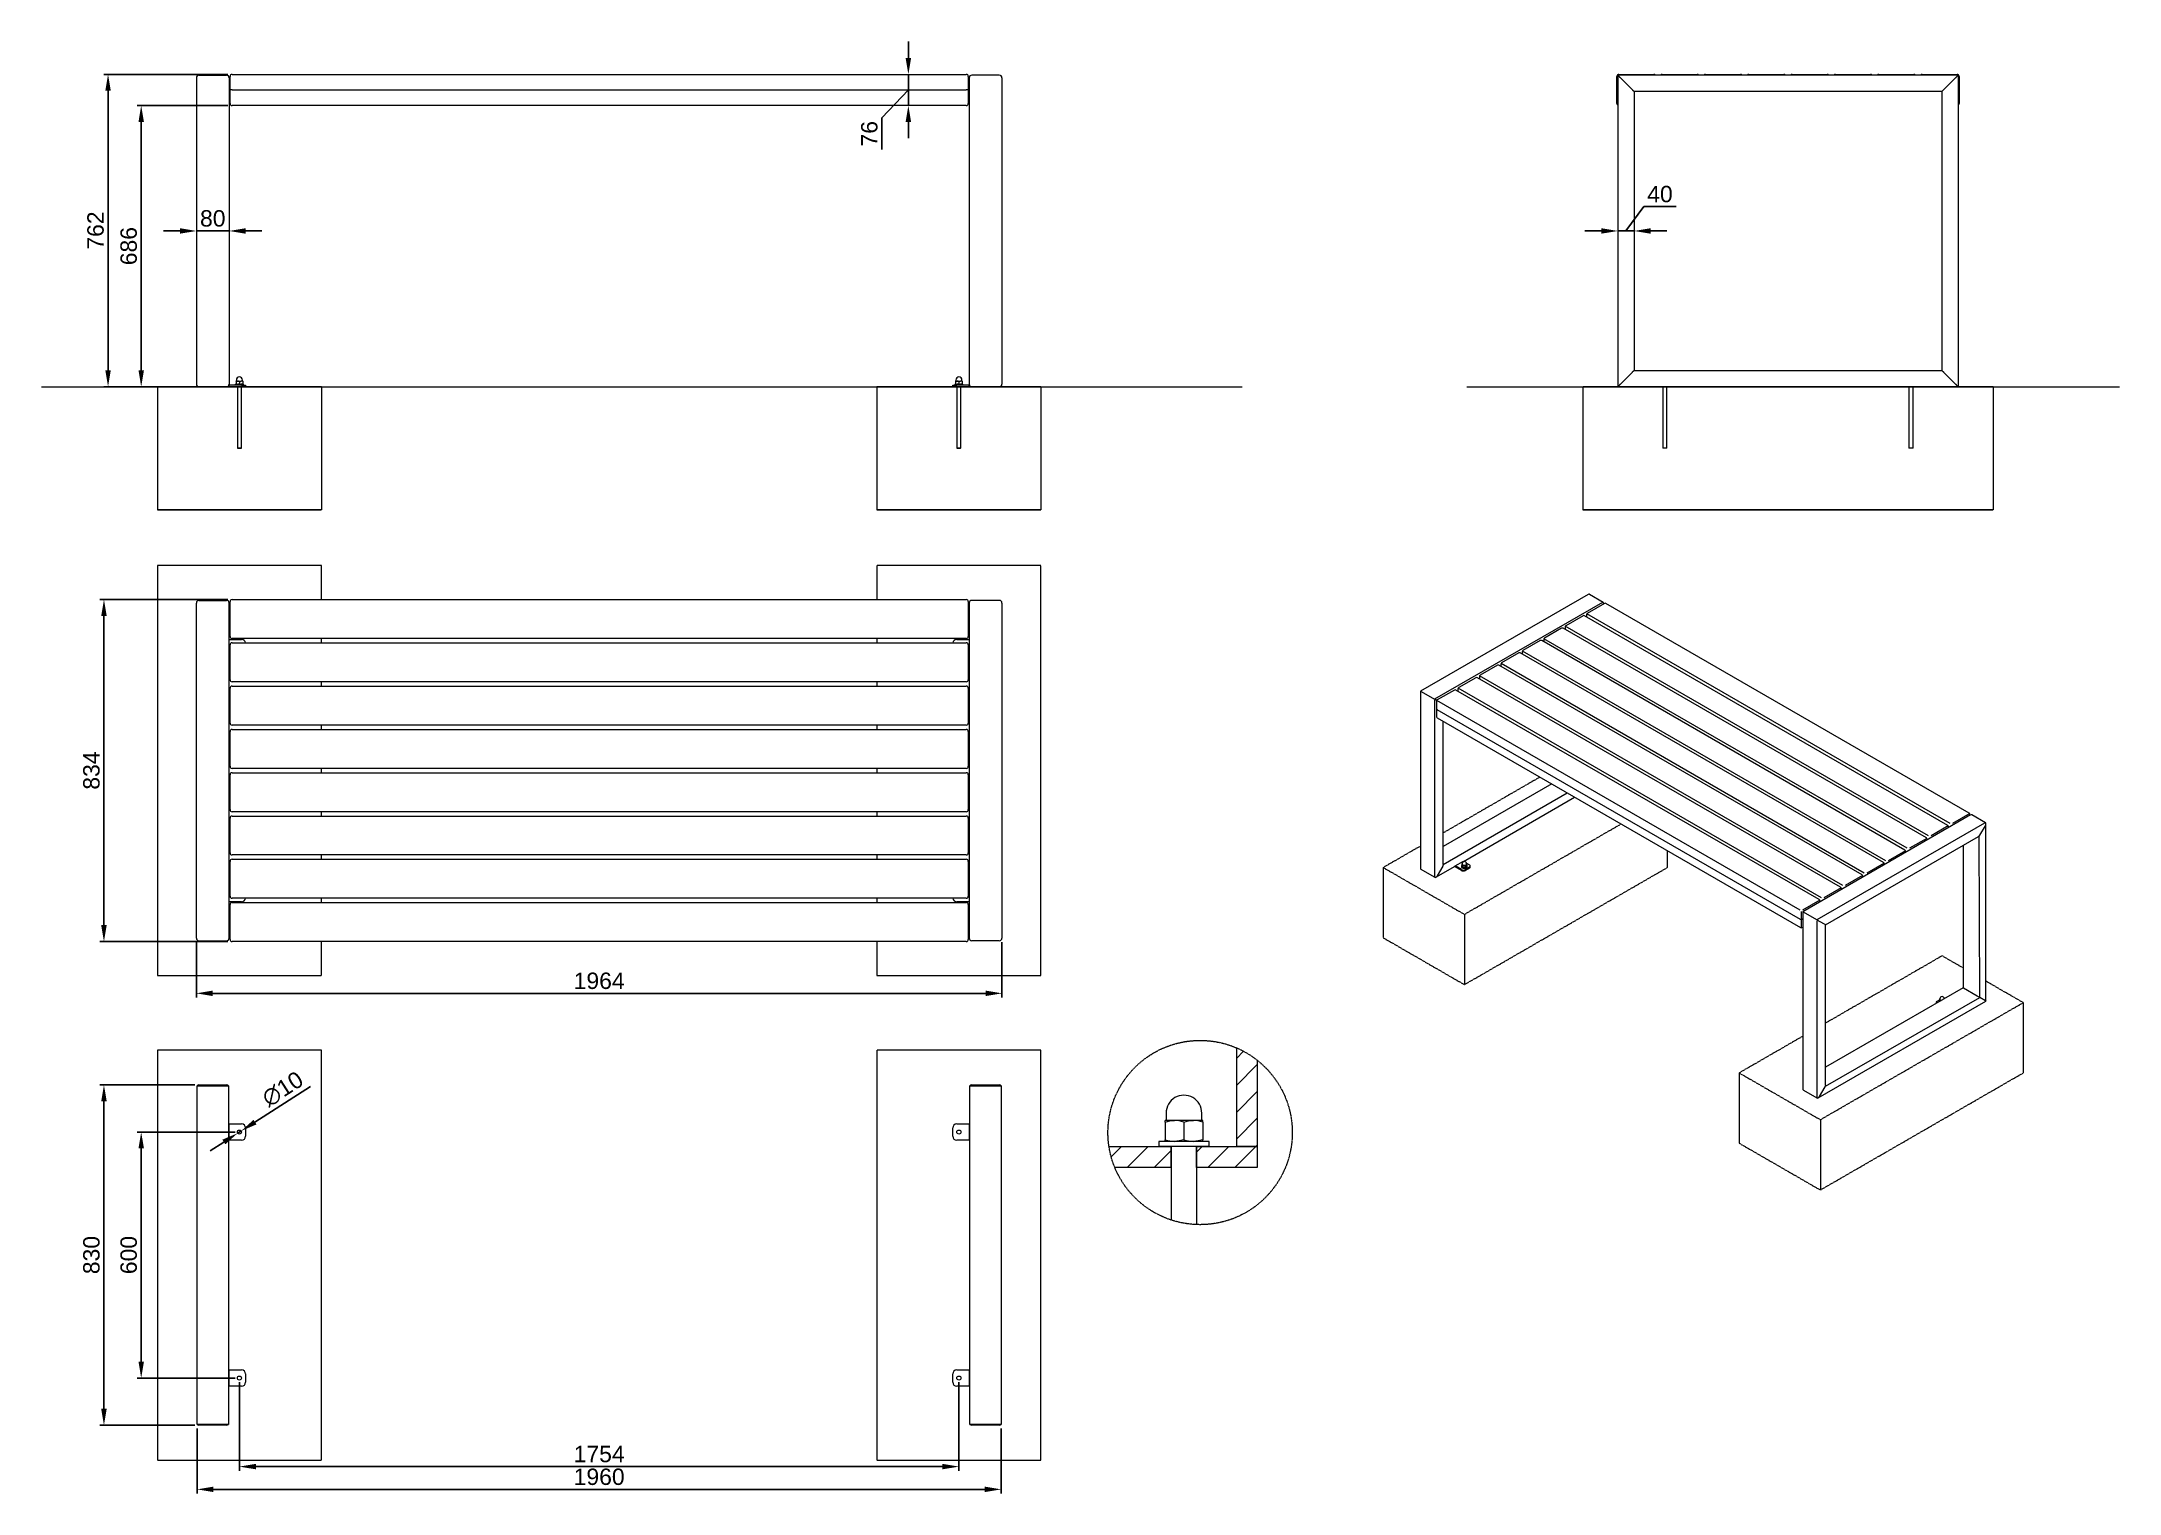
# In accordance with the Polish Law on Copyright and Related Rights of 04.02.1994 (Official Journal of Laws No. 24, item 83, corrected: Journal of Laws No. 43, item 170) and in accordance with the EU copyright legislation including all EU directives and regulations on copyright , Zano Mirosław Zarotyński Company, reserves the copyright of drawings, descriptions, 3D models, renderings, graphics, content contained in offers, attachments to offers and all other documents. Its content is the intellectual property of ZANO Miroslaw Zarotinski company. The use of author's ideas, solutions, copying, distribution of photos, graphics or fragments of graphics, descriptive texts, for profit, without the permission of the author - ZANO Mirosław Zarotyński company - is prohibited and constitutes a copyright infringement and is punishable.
# Model space of a CAD drawing. Header units: millimetres. Extents: x -370 to 4696, y 31 to 3572.
import ezdxf

# ---------------------------------------------------------------- set-up
doc = ezdxf.new("R2010")
doc.units = ezdxf.units.MM
doc.linetypes.add('HIDDEN', pattern=[1.905, 1.27, -0.635])
for name, color, linetype, lineweight in [('ZANO_R', 7, 'Continuous', 0), ('ZANO_R_przerywana', 7, 'HIDDEN', 0), ('ZANO_W', 1, 'Continuous', 0)]:
    doc.layers.add(name, color=color, linetype=linetype, lineweight=lineweight)
doc.styles.add('Arial', font='arial.ttf')
doc.styles.get("Standard").update_dxf_attribs({"font": 'ARIALUNI.TTF'})
doc.dimstyles.new('pl i ang', dxfattribs={"dimtxt": 50, "dimasz": 50, "dimexe": 1.25, "dimexo": 0.625, "dimgap": 10, "dimtad": 1, "dimtoh": 1, "dimtxsty": 'Standard', "dimcen": 2.5, "dimclrd": 1, "dimclre": 1, "dimclrt": 1, "dimadec": 0, "dimazin": 0, "dimtfac": 1, "dimtmove": 0, "dimatfit": 3, "dimfxl": 1, "dimarcsym": 1})

# ---------------------------------------------------------------- blocks, each defined once
blk = doc.blocks.new('*D398')
at = {"layer": 'ZANO_W', "color": 1, "lineweight": -2}
for p, q in [((84.3, 3415.9), (-137.2, 3415.9)), ((-127.2, 3375.9), (-127.2, 2770)), ((2.9, 2730), (-137.2, 2730))]:
    blk.add_line(p, q, dxfattribs=at)
at = {"layer": 'ZANO_W', "color": 1}
for points in [[(-120.5, 3375.9), (-133.8, 3375.9), (-127.2, 3415.9)], [(-133.8, 2770), (-120.5, 2770), (-127.2, 2730)]]:
    blk.add_solid(points, dxfattribs=at)
at = {"layer": 'ZANO_W', "color": 1, "insert": (-157.6, 3073), "char_height": 40, "attachment_point": 5, "rotation": 90, "style": 'Arial'}
blk.add_mtext('686', dxfattribs=at)
blk = doc.blocks.new('*D399')
at = {"layer": 'ZANO_W', "color": 1, "lineweight": -2}
for p, q in [((84.3, 3491.9), (-218, 3491.9)), ((-208, 3451.9), (-208, 2770)), ((3, 2730), (-218, 2730))]:
    blk.add_line(p, q, dxfattribs=at)
at = {"layer": 'ZANO_W', "color": 1}
for points in [[(-201.3, 3451.9), (-214.7, 3451.9), (-208, 3491.9)], [(-214.7, 2770), (-201.3, 2770), (-208, 2730)]]:
    blk.add_solid(points, dxfattribs=at)
at = {"layer": 'ZANO_W', "color": 1, "insert": (-238.4, 3111), "char_height": 40, "attachment_point": 5, "rotation": 90, "style": 'Arial'}
blk.add_mtext('762', dxfattribs=at)
blk = doc.blocks.new('*D400')
at = {"layer": 'ZANO_W', "color": 1, "lineweight": -2}
for p, q in [((-32.7, 3109.9), (-72.7, 3109.9)), ((7.3, 3119.9), (7.3, 3119.9)), ((7.3, 3109.9), (87.3, 3109.9)), ((87.3, 3119.9), (87.3, 3119.9)), ((127.3, 3109.9), (167.3, 3109.9))]:
    blk.add_line(p, q, dxfattribs=at)
at = {"layer": 'ZANO_W', "color": 1}
for points in [[(-32.7, 3103.3), (-32.7, 3116.6), (7.3, 3109.9)], [(127.3, 3116.6), (127.3, 3103.3), (87.3, 3109.9)]]:
    blk.add_solid(points, dxfattribs=at)
at = {"layer": 'ZANO_W', "color": 1, "insert": (47.3, 3140.4), "char_height": 40, "attachment_point": 5, "style": 'Arial'}
blk.add_mtext('80', dxfattribs=at)
blk = doc.blocks.new('*D401')
at = {"layer": 'ZANO_W', "color": 1, "lineweight": -2}
for p, q in [((1743.1, 3531.9), (1743.1, 3571.9)), ((1678.5, 3385.6), (1743.1, 3453.9)), ((1733.1, 3491.9), (1733.1, 3491.9)), ((1743.1, 3491.9), (1743.1, 3415.9)), ((1733.1, 3415.9), (1733.1, 3415.9)), ((1678.5, 3308.6), (1678.5, 3385.6)), ((1743.1, 3375.9), (1743.1, 3335.9))]:
    blk.add_line(p, q, dxfattribs=at)
at = {"layer": 'ZANO_W', "color": 1}
for points in [[(1736.4, 3531.9), (1749.8, 3531.9), (1743.1, 3491.9)], [(1749.8, 3375.9), (1736.4, 3375.9), (1743.1, 3415.9)]]:
    blk.add_solid(points, dxfattribs=at)
at = {"layer": 'ZANO_W', "color": 1, "insert": (1648.1, 3347.1), "char_height": 40, "attachment_point": 5, "rotation": 90, "style": 'Arial'}
blk.add_mtext('76', dxfattribs=at)
blk = doc.blocks.new('*D402')
at = {"layer": 'ZANO_W', "color": 1, "lineweight": -2}
for p, q in [((84.3, 2211), (-228, 2211)), ((-218, 2171), (-218, 1416.8)), ((84.3, 1376.8), (-228, 1376.8))]:
    blk.add_line(p, q, dxfattribs=at)
at = {"layer": 'ZANO_W', "color": 1}
for points in [[(-211.3, 2171), (-224.7, 2171), (-218, 2211)], [(-224.7, 1416.8), (-211.3, 1416.8), (-218, 1376.8)]]:
    blk.add_solid(points, dxfattribs=at)
at = {"layer": 'ZANO_W', "color": 1, "insert": (-248.4, 1793.9), "char_height": 40, "attachment_point": 5, "rotation": 90, "style": 'Arial'}
blk.add_mtext('834', dxfattribs=at)
blk = doc.blocks.new('*D403')
at = {"layer": 'ZANO_W', "color": 1, "lineweight": -2}
for p, q in [((7.3, 1375.3), (7.3, 1240.5)), ((1971.3, 1375.3), (1971.3, 1240.5)), ((47.3, 1250.5), (1931.3, 1250.5))]:
    blk.add_line(p, q, dxfattribs=at)
at = {"layer": 'ZANO_W', "color": 1}
for points in [[(47.3, 1257.2), (47.3, 1243.8), (7.3, 1250.5)], [(1931.3, 1243.8), (1931.3, 1257.2), (1971.3, 1250.5)]]:
    blk.add_solid(points, dxfattribs=at)
at = {"layer": 'ZANO_W', "color": 1, "insert": (989.3, 1280.9), "char_height": 40, "attachment_point": 5, "style": 'Arial'}
blk.add_mtext('1964', dxfattribs=at)
blk = doc.blocks.new('*D404')
at = {"layer": 'ZANO_W', "color": 1, "lineweight": -2}
for p, q in [((102.3, 912.2), (-137.2, 912.2)), ((-127.2, 872.2), (-127.2, 352.2)), ((102.3, 312.2), (-137.2, 312.2))]:
    blk.add_line(p, q, dxfattribs=at)
at = {"layer": 'ZANO_W', "color": 1}
for points in [[(-120.5, 872.2), (-133.8, 872.2), (-127.2, 912.2)], [(-133.8, 352.2), (-120.5, 352.2), (-127.2, 312.2)]]:
    blk.add_solid(points, dxfattribs=at)
at = {"layer": 'ZANO_W', "color": 1, "insert": (-157.6, 612.2), "char_height": 40, "attachment_point": 5, "rotation": 90, "style": 'Arial'}
blk.add_mtext('600', dxfattribs=at)
blk = doc.blocks.new('*D405')
at = {"layer": 'ZANO_W', "color": 1, "lineweight": -2}
for p, q in [((3.7, 1027.2), (-228, 1027.2)), ((-218, 987.2), (-218, 237.2)), ((3.7, 197.2), (-228, 197.2))]:
    blk.add_line(p, q, dxfattribs=at)
at = {"layer": 'ZANO_W', "color": 1}
for points in [[(-211.3, 987.2), (-224.7, 987.2), (-218, 1027.2)], [(-224.7, 237.2), (-211.3, 237.2), (-218, 197.2)]]:
    blk.add_solid(points, dxfattribs=at)
at = {"layer": 'ZANO_W', "color": 1, "insert": (-248.4, 612.2), "char_height": 40, "attachment_point": 5, "rotation": 90, "style": 'Arial'}
blk.add_mtext('830', dxfattribs=at)
blk = doc.blocks.new('*D406')
at = {"layer": 'ZANO_W', "color": 1, "lineweight": -2}
for p, q in [((112.3, 302.2), (112.3, 86.2)), ((1866.3, 302.2), (1866.3, 86.2)), ((152.3, 96.2), (1826.3, 96.2))]:
    blk.add_line(p, q, dxfattribs=at)
at = {"layer": 'ZANO_W', "color": 1}
for points in [[(152.3, 102.9), (152.3, 89.6), (112.3, 96.2)], [(1826.3, 89.6), (1826.3, 102.9), (1866.3, 96.2)]]:
    blk.add_solid(points, dxfattribs=at)
at = {"layer": 'ZANO_W', "color": 1, "insert": (989.3, 126.7), "char_height": 40, "attachment_point": 5, "style": 'Arial'}
blk.add_mtext('1754', dxfattribs=at)
blk = doc.blocks.new('*D407')
at = {"layer": 'ZANO_W', "color": 1, "lineweight": -2}
for p, q in [((9, 189.2), (9, 30.7)), ((1969.5, 189.2), (1969.5, 30.7)), ((49, 40.7), (1929.5, 40.7))]:
    blk.add_line(p, q, dxfattribs=at)
at = {"layer": 'ZANO_W', "color": 1}
for points in [[(49, 47.4), (49, 34.1), (9, 40.7)], [(1929.5, 34.1), (1929.5, 47.4), (1969.5, 40.7)]]:
    blk.add_solid(points, dxfattribs=at)
at = {"layer": 'ZANO_W', "color": 1, "insert": (989.3, 71.2), "char_height": 40, "attachment_point": 5, "style": 'Arial'}
blk.add_mtext('1960', dxfattribs=at)
blk = doc.blocks.new('*D408')
at = {"layer": 'ZANO_W', "color": 1, "lineweight": -2}
for p, q in [((285.6, 1022.9), (150.2, 936.4)), ((108, 909.5), (116.5, 914.9)), ((74.3, 887.9), (40.6, 866.4))]:
    blk.add_line(p, q, dxfattribs=at)
at = {"layer": 'ZANO_W', "color": 1}
for points in [[(146.6, 942), (153.8, 930.8), (116.5, 914.9)], [(77.9, 882.3), (70.7, 893.6), (108, 909.5)]]:
    blk.add_solid(points, dxfattribs=at)
at = {"layer": 'ZANO_W', "color": 1, "insert": (217.8, 1017), "char_height": 40, "attachment_point": 5, "rotation": 32.5714, "style": 'Arial'}
blk.add_mtext('∅10', dxfattribs=at)
blk = doc.blocks.new('*D411')
at = {"layer": 'ZANO_W', "color": 1, "lineweight": -2}
for p, q in [((3536.1, 3169.3), (3492.6, 3109.9)), ((3614.9, 3169.3), (3536.1, 3169.3)), ((3432.6, 3109.9), (3392.6, 3109.9)), ((3472.6, 3119.9), (3472.6, 3119.9)), ((3472.6, 3109.9), (3512.6, 3109.9)), ((3512.6, 3119.9), (3512.6, 3119.9)), ((3552.6, 3109.9), (3592.6, 3109.9))]:
    blk.add_line(p, q, dxfattribs=at)
at = {"layer": 'ZANO_W', "color": 1}
for points in [[(3432.6, 3103.3), (3432.6, 3116.6), (3472.6, 3109.9)], [(3552.6, 3116.6), (3552.6, 3103.3), (3512.6, 3109.9)]]:
    blk.add_solid(points, dxfattribs=at)
at = {"layer": 'ZANO_W', "color": 1, "insert": (3575.5, 3199.7), "char_height": 40, "attachment_point": 5, "rotation": 360, "style": 'Arial'}
blk.add_mtext('40', dxfattribs=at)

msp = doc.modelspace()

# ---------------------------------------------------------------- linework, layer by layer
at = {"layer": 'ZANO_R'}
for p, q in [((7.3, 3483.5), (7.3, 2736.3)), ((13.7, 3489.9), (80.9, 3489.9)), ((87.3, 3483.5), (87.3, 2736.3)), ((89.3, 3453.9), (89.3, 3486.9)), ((89.3, 3420.9), (89.3, 3453.9)), ((94.3, 3453.9), (89.3, 3453.9)), ((94.3, 3491.9), (1884.3, 3491.9)), ((94.3, 3453.9), (1884.3, 3453.9)), ((1889.3, 3453.9), (1884.3, 3453.9)), ((1889.3, 3486.9), (1889.3, 3453.9)), ((1889.3, 3453.9), (1889.3, 3420.9)), ((1891.3, 3483.5), (1891.3, 2736.3)), ((1964.9, 3489.9), (1897.7, 3489.9)), ((1971.3, 3483.5), (1971.3, 2736.3)), ((3470.5, 3453.9), (3470.5, 3486.9)), ((3472.6, 3453.9), (3470.5, 3453.9)), ((3470.6, 3420.9), (3470.6, 3453.9)), ((3472.6, 3489.9), (3472.6, 2729.9)), ((4302.6, 3489.9), (3472.6, 3489.9)), ((3475.5, 3491.9), (3560.5, 3491.9)), ((3506.2, 3456.3), (3479, 3483.5)), ((3512.6, 3449.9), (3512.6, 2769.9)), ((4262.6, 3449.9), (3512.6, 3449.9)), ((3581.1, 3491.9), (3666.1, 3491.9)), ((3686.7, 3491.9), (3771.7, 3491.9)), ((3792.3, 3491.9), (3877.3, 3491.9)), ((3897.9, 3491.9), (3982.9, 3491.9)), ((4003.5, 3491.9), (4088.5, 3491.9)), ((4109.1, 3491.9), (4194.1, 3491.9)), ((4214.7, 3491.9), (4299.7, 3491.9)), ((4262.6, 3449.9), (4262.6, 2769.9)), ((4269, 3456.3), (4296.2, 3483.5)), ((4302.6, 3489.9), (4302.6, 2729.9)), ((4304.7, 3453.9), (4302.6, 3453.9)), ((4304.6, 3453.9), (4304.6, 3420.9)), ((4304.7, 3486.9), (4304.7, 3453.9)), ((1884.3, 3415.9), (94.3, 3415.9)), ((102.3, 2735.9), (102.3, 2733.9)), ((102.3, 2735.9), (122.3, 2735.9)), ((104.3, 2743.2), (104.3, 2743.9)), ((104.3, 2743.9), (108.3, 2743.9)), ((104.3, 2743.2), (104.3, 2736.7)), ((104.3, 2735.9), (104.3, 2736.7)), ((104.8, 2746.4), (104.8, 2744.2)), ((108.3, 2743.9), (116.3, 2743.9)), ((112.3, 2743.2), (112.3, 2736.7)), ((120.3, 2743.9), (116.3, 2743.9)), ((119.8, 2744.2), (119.8, 2746.4)), ((120.3, 2743.2), (120.3, 2743.9)), ((120.3, 2743.2), (120.3, 2736.7)), ((120.3, 2735.9), (120.3, 2736.7)), ((122.3, 2733.9), (122.3, 2735.9)), ((1856.3, 2735.9), (1856.3, 2733.9)), ((1856.3, 2735.9), (1876.3, 2735.9)), ((1858.3, 2743.2), (1858.3, 2743.9)), ((1858.3, 2743.9), (1862.3, 2743.9)), ((1858.3, 2743.2), (1858.3, 2736.7)), ((1858.3, 2735.9), (1858.3, 2736.7)), ((1858.8, 2746.4), (1858.8, 2744.2)), ((1862.3, 2743.9), (1870.3, 2743.9)), ((1866.3, 2743.2), (1866.3, 2736.7)), ((1874.3, 2743.9), (1870.3, 2743.9)), ((1873.8, 2744.2), (1873.8, 2746.4)), ((1874.3, 2743.2), (1874.3, 2743.9)), ((1874.3, 2743.2), (1874.3, 2736.7)), ((1874.3, 2735.9), (1874.3, 2736.7)), ((1876.3, 2733.9), (1876.3, 2735.9)), ((3479, 2736.3), (3506.2, 2763.5)), ((3512.6, 2769.9), (4262.6, 2769.9)), ((4296.2, 2736.3), (4269, 2763.5)), ((-370.1, 2729.9), (2556.8, 2729.9)), ((-87.7, 2729.9), (312.3, 2729.9)), ((312.3, 2729.9), (-87.7, 2729.9)), ((87.3, 2729.9), (87.3, 2733.9)), ((117.3, 2733.9), (87.3, 2733.9)), ((117.3, 2729.9), (107.3, 2729.9)), ((117.3, 2729.9), (107.3, 2729.9)), ((117.3, 2733.9), (127.3, 2733.9)), ((127.3, 2733.9), (127.3, 2729.9)), ((1666.3, 2729.9), (2066.3, 2729.9)), ((2066.3, 2729.9), (1666.3, 2729.9)), ((1851.3, 2729.9), (1851.3, 2733.9)), ((1851.3, 2733.9), (1861.3, 2733.9)), ((1891.3, 2733.9), (1861.3, 2733.9)), ((1871.3, 2729.9), (1861.3, 2729.9)), ((1871.3, 2729.9), (1861.3, 2729.9)), ((1891.3, 2729.9), (1891.3, 2733.9)), ((3592.5, 2729.9), (3582.6, 2729.9)), ((4192.5, 2729.9), (4182.6, 2729.9)), ((7.3, 1385.3), (7.3, 2202.5)), ((13.7, 2208.9), (80.9, 2208.9)), ((87.3, 1385.3), (87.3, 2202.5)), ((89.3, 2121), (89.3, 2206)), ((94.3, 2211), (1884.3, 2211)), ((1889.3, 2206), (1889.3, 2121)), ((1891.3, 2202.5), (1891.3, 1385.3)), ((1964.9, 2208.9), (1897.7, 2208.9)), ((1971.3, 2202.5), (1971.3, 1385.3)), ((3400.5, 2223.6), (2991.7, 1987.6)), ((3435, 2203.7), (3026.2, 1967.7)), ((3440.3, 2201.4), (3398.3, 2177.1)), ((3403.6, 2223.9), (3436.9, 2204.7)), ((3438.2, 2200.2), (3438.2, 2201.8)), ((4329.4, 1690.1), (3443.8, 2201.4)), ((3335.8, 2141.1), (3293.8, 2116.8)), ((4224.9, 1629.8), (3339.3, 2141.1)), ((3344.3, 2143.9), (3344.3, 2138.2)), ((4230.3, 1634.4), (3344.7, 2145.7)), ((3388.1, 2171.2), (3346, 2146.9)), ((4277.2, 1660), (3391.6, 2171.2)), ((3396.5, 2174.1), (3396.5, 2168.4)), ((4282.6, 1664.6), (3397, 2175.8)), ((87.3, 2113.9), (117.3, 2113.9)), ((89.3, 2015.4), (89.3, 2100.4)), ((1884.3, 2116), (94.3, 2116)), ((94.3, 2105.4), (1884.3, 2105.4)), ((312.3, 2105.4), (312.3, 2116)), ((1666.3, 2116), (1666.3, 2105.4)), ((1861.3, 2113.9), (1891.3, 2113.9)), ((1889.3, 2100.4), (1889.3, 2015.4)), ((3231.3, 2080.7), (3189.3, 2056.5)), ((4120.4, 1569.5), (3234.8, 2080.7)), ((3239.8, 2083.6), (3239.8, 2077.9)), ((4125.8, 1574.1), (3240.3, 2085.3)), ((3283.6, 2110.9), (3241.5, 2086.6)), ((4172.7, 1599.7), (3287.1, 2110.9)), ((3292, 2113.8), (3292, 2108)), ((4178.1, 1604.3), (3292.5, 2115.5)), ((89.3, 2073.9), (87.3, 2073.9)), ((1891.3, 2073.9), (1889.3, 2073.9)), ((3179.1, 2050.6), (3137.1, 2026.3)), ((4068.2, 1539.3), (3182.6, 2050.6)), ((3187.5, 2053.4), (3187.5, 2047.7)), ((4073.6, 1543.9), (3188, 2055.2)), ((89.3, 1909.8), (89.3, 1994.8)), ((1884.3, 2010.4), (94.3, 2010.4)), ((94.3, 1999.8), (1884.3, 1999.8)), ((312.3, 1999.8), (312.3, 2010.4)), ((1666.3, 2010.4), (1666.3, 1999.8)), ((1889.3, 1994.8), (1889.3, 1909.8)), ((2991.7, 1987.6), (2991.7, 1555.6)), ((2993, 1986.9), (3026.2, 1967.7)), ((3074.6, 1990.3), (3032.6, 1966)), ((3963.7, 1479), (3078.1, 1990.3)), ((3083.1, 1993.1), (3083.1, 1987.4)), ((3969.1, 1483.6), (3083.5, 1994.9)), ((3126.9, 2020.4), (3084.8, 1996.1)), ((4015.9, 1509.2), (3130.4, 2020.4)), ((3135.3, 2023.3), (3135.3, 2017.6)), ((4021.4, 1513.8), (3135.8, 2025)), ((3026.2, 1965.5), (3026.2, 1533.5)), ((3030.8, 1963), (3030.8, 1944.1)), ((3030.9, 1943.8), (3030.9, 1925.3)), ((3917, 1453.5), (3031.4, 1964.7)), ((3031.8, 1942.7), (3917.4, 1431.4)), ((89.3, 1804.2), (89.3, 1889.2)), ((1884.3, 1904.8), (94.3, 1904.8)), ((94.3, 1894.2), (1884.3, 1894.2)), ((312.3, 1894.2), (312.3, 1904.8)), ((1666.3, 1904.8), (1666.3, 1894.2)), ((1889.3, 1889.2), (1889.3, 1804.2)), ((3032.6, 1922.2), (3918.2, 1411)), ((3047.3, 1564.9), (3047.3, 1913.7)), ((89.3, 1698.6), (89.3, 1783.6)), ((1884.3, 1799.2), (94.3, 1799.2)), ((94.3, 1788.6), (1884.3, 1788.6)), ((312.3, 1788.6), (312.3, 1799.2)), ((1666.3, 1799.2), (1666.3, 1788.6)), ((1889.3, 1783.6), (1889.3, 1698.6)), ((3311.8, 1761.1), (3047.3, 1608.4)), ((3047.3, 1564.8), (3349.5, 1739.3)), ((3096.3, 1572.4), (3367.5, 1728.9)), ((89.3, 1593), (89.3, 1678)), ((1884.3, 1693.6), (94.3, 1693.6)), ((94.3, 1683), (1884.3, 1683)), ((312.3, 1683), (312.3, 1693.6)), ((1666.3, 1693.6), (1666.3, 1683)), ((1889.3, 1678), (1889.3, 1593)), ((4332.6, 1685.5), (3923.8, 1449.5)), ((4330.7, 1688.9), (4288.6, 1664.6)), ((4331.2, 1684.7), (4331.2, 1687.1)), ((4369, 1666.6), (4335.7, 1685.8)), ((4367.1, 1665.6), (3958.3, 1429.6)), ((3979.4, 1417.4), (4352.3, 1632.7)), ((4226.2, 1628.5), (4184.1, 1604.3)), ((4226.7, 1624.4), (4226.7, 1626.8)), ((4278.4, 1658.7), (4236.4, 1634.4)), ((4278.9, 1654.5), (4278.9, 1657)), ((4355.5, 1240.2), (4354.1, 1634.2)), ((4355.5, 1636), (4369, 1659.3)), ((4370.3, 1231.7), (4370.3, 1663.7)), ((89.3, 1487.4), (89.3, 1572.4)), ((1884.3, 1588), (94.3, 1588)), ((94.3, 1577.4), (1884.3, 1577.4)), ((312.3, 1577.4), (312.3, 1588)), ((1666.3, 1588), (1666.3, 1577.4)), ((1889.3, 1572.4), (1889.3, 1487.4)), ((3076.4, 1561.1), (3096.2, 1572.5)), ((3096.2, 1572.5), (3097.3, 1571.8)), ((3593.4, 1598.5), (3593.4, 1557.3)), ((4174, 1598.4), (4131.9, 1574.1)), ((4174.4, 1594.2), (4174.4, 1596.6)), ((4314.6, 1610.9), (4314.6, 1263.8)), ((3026.2, 1533.5), (2993, 1552.7)), ((3029.4, 1533.8), (3076.4, 1560.9)), ((3046, 1560.4), (3032.6, 1537.1)), ((3091.3, 1552.5), (3076.4, 1561.1)), ((3076.4, 1558.8), (3076.4, 1561.1)), ((3091.3, 1550.2), (3076.4, 1558.8)), ((3091.7, 1560.8), (3091.7, 1559.6)), ((3092.4, 1565.9), (3093.4, 1566.7)), ((3092.4, 1565.9), (3092.4, 1562.2)), ((3093.4, 1566.8), (3093.4, 1565.5)), ((3094.1, 1562.3), (3094.1, 1558.5)), ((3100.4, 1561.3), (3100.4, 1557.6)), ((3111, 1558.2), (3101.2, 1552.5)), ((3111, 1555.9), (3101.2, 1550.2)), ((3103.7, 1568.1), (3111, 1563.9)), ((3103.9, 1565.5), (3103.9, 1566.8)), ((3104.1, 1566.2), (3103.9, 1566.5)), ((3104.9, 1564), (3104.9, 1560.2)), ((3105.7, 1559.6), (3105.7, 1560.8)), ((3113.1, 1558.8), (3113.1, 1561.1)), ((4069.5, 1538.1), (4027.4, 1513.8)), ((4069.9, 1533.9), (4069.9, 1536.3)), ((4121.7, 1568.2), (4079.7, 1543.9)), ((4122.2, 1564.1), (4122.2, 1566.5)), ((87.3, 1513.9), (89.3, 1513.9)), ((117.3, 1473.9), (87.3, 1473.9)), ((1884.3, 1482.4), (94.3, 1482.4)), ((94.3, 1471.8), (1884.3, 1471.8)), ((312.3, 1471.8), (312.3, 1482.4)), ((1666.3, 1482.4), (1666.3, 1471.8)), ((1891.3, 1473.9), (1861.3, 1473.9)), ((1889.3, 1513.9), (1891.3, 1513.9)), ((3965, 1477.7), (3922.9, 1453.5)), ((3965.4, 1473.6), (3965.4, 1476)), ((4017.2, 1507.9), (3975.2, 1483.6)), ((4017.7, 1503.7), (4017.7, 1506.2)), ((89.3, 1381.8), (89.3, 1466.8)), ((1889.3, 1466.8), (1889.3, 1381.8)), ((3919.9, 1450.4), (3919.9, 1410.5)), ((3923.8, 1432.3), (3922.4, 1431.5)), ((3922.4, 1431.4), (3923.8, 1432.3)), ((3922.4, 1431.4), (3922.4, 1431.5)), ((3923.8, 1449.5), (3923.8, 1017.5)), ((3958.3, 1429.6), (3925.1, 1448.8)), ((3958.3, 1427.4), (3958.3, 995.4)), ((3978.1, 1418.2), (3964.7, 1425.9)), ((13.7, 1378.9), (80.9, 1378.9)), ((1884.3, 1376.8), (94.3, 1376.8)), ((1964.9, 1378.9), (1897.7, 1378.9)), ((3921.7, 1411), (3923.8, 1412.2)), ((3979.4, 1026.8), (3979.4, 1417.4)), ((3961.5, 995.7), (4370.3, 1231.7)), ((3979.1, 1024.5), (4355.5, 1240.2)), ((4314.6, 1263.8), (3979.4, 1070.3)), ((4248.9, 1228.6), (4248.9, 1226.3)), ((4248.9, 1225.9), (4248.9, 1226.3)), ((4250.9, 1231.5), (4257.1, 1235)), ((4256.3, 1231.2), (4256.3, 1230.2)), ((4257.1, 1236.3), (4258, 1237.1)), ((4257.1, 1236.3), (4257.1, 1232.6)), ((4258, 1237.2), (4258, 1235.9)), ((4258.7, 1232.7), (4258.7, 1231.6)), ((4269.5, 1237.8), (4268.5, 1238.1)), ((4349.2, 1243.9), (4315.9, 1263.1)), ((4369, 1232.4), (4355.5, 1240.2)), ((2542.7, 1117.6), (2542.7, 876.6)), ((2542.7, 1091.3), (2560.5, 1109.1)), ((2542.7, 1025.7), (2593.8, 1076.9)), ((2593.8, 1087.2), (2593.8, 876.6)), ((9, 1025.2), (85.5, 1025.2)), ((9, 199.2), (9, 1025.2)), ((13.7, 1027.2), (80.9, 1027.2)), ((85.5, 1025.2), (85.5, 199.2)), ((1893, 1025.2), (1969.5, 1025.2)), ((1893, 199.2), (1893, 1025.2)), ((1897.7, 1027.2), (1964.9, 1027.2)), ((1969.5, 1025.2), (1969.5, 199.2)), ((3925.1, 1014.6), (3958.3, 995.4)), ((3964.7, 999), (3978.1, 1022.4)), ((2542.7, 960.1), (2593.8, 1011.3)), ((87.3, 892.2), (87.3, 932.2)), ((87.3, 932.2), (117.3, 932.2)), ((127.3, 922.2), (127.3, 902.2)), ((1851.3, 902.2), (1851.3, 922.2)), ((1861.3, 932.2), (1891.3, 932.2)), ((1891.3, 932.2), (1891.3, 892.2)), ((2368.9, 936.4), (2368.9, 940.5)), ((2391.9, 940.5), (2368.9, 940.5)), ((2368.9, 936.4), (2380.2, 939.3)), ((2368.9, 936.4), (2368.9, 893.4)), ((2371.4, 958.4), (2371.4, 941.7)), ((2380.2, 939.3), (2391.9, 940.5)), ((2437.9, 940.5), (2391.9, 940.5)), ((2414.9, 936.4), (2426.2, 939.3)), ((2414.9, 936.4), (2414.9, 893.4)), ((2426.2, 939.3), (2437.9, 940.5)), ((2460.9, 940.5), (2437.9, 940.5)), ((2458.4, 941.7), (2458.4, 958.4)), ((2460.9, 936.4), (2460.9, 940.5)), ((2460.9, 936.4), (2460.9, 893.4)), ((2542.7, 894.6), (2593.8, 945.7)), ((117.3, 892.2), (87.3, 892.2)), ((1891.3, 892.2), (1861.3, 892.2)), ((2232.4, 876.7), (2384.2, 876.6)), ((2237.6, 851.8), (2262.5, 876.7)), ((2276.8, 825.4), (2328, 876.6)), ((2342.4, 825.4), (2384.2, 867.3)), ((2353.5, 889.3), (2353.5, 876.6)), ((2476.2, 889.3), (2353.5, 889.3)), ((2476.2, 876.6), (2353.5, 876.6)), ((2368.9, 889.3), (2368.9, 893.4)), ((2384.2, 825.4), (2384.2, 876.6)), ((2384.2, 876.6), (2384.2, 697.6)), ((2403.6, 890.5), (2391.9, 889.3)), ((2414.9, 893.4), (2403.6, 890.5)), ((2449.6, 890.5), (2437.9, 889.3)), ((2445.6, 825.4), (2445.6, 876.6)), ((2445.6, 876.6), (2593.8, 876.6)), ((2445.6, 876.6), (2445.6, 686.5)), ((2445.6, 863), (2459.1, 876.6)), ((2460.9, 893.4), (2449.6, 890.5)), ((2460.9, 889.3), (2460.9, 893.4)), ((2473.6, 825.4), (2524.7, 876.6)), ((2476.2, 876.6), (2476.2, 889.3)), ((2539.2, 825.4), (2590.3, 876.6)), ((2593.8, 876.6), (2542.7, 876.6)), ((2590.3, 876.6), (2593.8, 880.1)), ((2384.2, 825.4), (2245.7, 825.4)), ((2593.8, 825.4), (2445.6, 825.4)), ((87.3, 332.2), (117.3, 332.2)), ((87.3, 292.2), (87.3, 332.2)), ((127.3, 322.2), (127.3, 302.2)), ((1851.3, 302.2), (1851.3, 322.2)), ((1861.3, 332.2), (1891.3, 332.2)), ((1891.3, 332.2), (1891.3, 292.2)), ((117.3, 292.2), (87.3, 292.2)), ((1891.3, 292.2), (1861.3, 292.2)), ((85.5, 199.2), (9, 199.2)), ((80.9, 197.2), (13.7, 197.2)), ((1969.5, 199.2), (1893, 199.2)), ((1964.9, 197.2), (1897.7, 197.2))]:
    msp.add_line(p, q, dxfattribs=at)
at = {"layer": 'ZANO_R', "flags": 128}
for points in [[(3479, 3483.5), (3477.8, 3484.6), (3476.8, 3485.7), (3475.8, 3486.7), (3474.8, 3487.7), (3474, 3488.4), (3473.4, 3489.1), (3472.9, 3489.6), (3472.6, 3489.8), (3472.6, 3489.9)], [(3472.6, 3489.9), (3472.7, 3489.8), (3473, 3489.5), (3473.6, 3488.9), (3474.4, 3488.1), (3475.4, 3487.1), (3476.5, 3486), (3477.7, 3484.8), (3479, 3483.5)], [(3512.6, 3449.9), (3512.4, 3450.1), (3512.1, 3450.4), (3511.5, 3451), (3510.7, 3451.8), (3509.7, 3452.8), (3508.6, 3453.9), (3507.4, 3455.1), (3506.2, 3456.3)], [(3506.2, 3456.3), (3507.4, 3455.1), (3508.6, 3453.9), (3509.7, 3452.8), (3510.7, 3451.8), (3511.5, 3451), (3512.1, 3450.4), (3512.4, 3450.1), (3512.6, 3449.9)], [(4262.6, 3449.9), (4262.7, 3450.1), (4263, 3450.4), (4263.6, 3451), (4264.4, 3451.8), (4265.4, 3452.8), (4266.5, 3453.9), (4267.7, 3455.1), (4269, 3456.3)], [(4269, 3456.3), (4267.7, 3455.1), (4266.5, 3453.9), (4265.4, 3452.8), (4264.4, 3451.8), (4263.6, 3451), (4263, 3450.4), (4262.7, 3450.1), (4262.6, 3449.9)], [(4296.2, 3483.5), (4297.3, 3484.6), (4298.3, 3485.7), (4299.4, 3486.7), (4300.3, 3487.7), (4301.1, 3488.4), (4301.7, 3489.1), (4302.2, 3489.6), (4302.5, 3489.8), (4302.6, 3489.9)], [(4302.6, 3489.9), (4302.4, 3489.8), (4302.1, 3489.5), (4301.5, 3488.9), (4300.7, 3488.1), (4299.7, 3487.1), (4298.6, 3486), (4297.4, 3484.8), (4296.2, 3483.5)], [(104.3, 2743.2), (106.2, 2743.7), (108.3, 2743.9)], [(112.3, 2736.7), (110.3, 2736.1), (108.3, 2735.9)], [(112.3, 2743.2), (114.2, 2743.7), (116.3, 2743.9)], [(120.3, 2736.7), (118.3, 2736.1), (116.3, 2735.9)], [(1858.3, 2743.2), (1860.2, 2743.7), (1862.3, 2743.9)], [(1866.3, 2736.7), (1864.3, 2736.1), (1862.3, 2735.9)], [(1866.3, 2743.2), (1868.2, 2743.7), (1870.3, 2743.9)], [(1874.3, 2736.7), (1872.3, 2736.1), (1870.3, 2735.9)], [(3472.6, 2729.9), (3472.6, 2730), (3472.9, 2730.3), (3473.4, 2730.8), (3474, 2731.4), (3474.8, 2732.2), (3475.8, 2733.1), (3476.8, 2734.1), (3477.8, 2735.2), (3479, 2736.3)], [(3479, 2736.3), (3477.8, 2735.2), (3476.8, 2734.1), (3475.8, 2733.1), (3474.8, 2732.2), (3474, 2731.4), (3473.4, 2730.8), (3472.9, 2730.3), (3472.6, 2730), (3472.6, 2729.9)], [(3506.2, 2763.5), (3507.4, 2764.8), (3508.6, 2766), (3509.7, 2767.1), (3510.7, 2768.1), (3511.5, 2768.9), (3512.1, 2769.5), (3512.4, 2769.8), (3512.6, 2769.9)], [(3512.6, 2769.9), (3512.4, 2769.8), (3512.1, 2769.5), (3511.5, 2768.9), (3510.7, 2768.1), (3509.7, 2767.1), (3508.6, 2766), (3507.4, 2764.8), (3506.2, 2763.5)], [(4269, 2763.5), (4267.7, 2764.8), (4266.5, 2766), (4265.4, 2767.1), (4264.4, 2768.1), (4263.6, 2768.9), (4263, 2769.5), (4262.7, 2769.8), (4262.6, 2769.9)], [(4262.6, 2769.9), (4262.7, 2769.8), (4263, 2769.5), (4263.6, 2768.9), (4264.4, 2768.1), (4265.4, 2767.1), (4266.5, 2766), (4267.7, 2764.8), (4269, 2763.5)], [(4302.6, 2729.9), (4302.5, 2730), (4302.2, 2730.3), (4301.7, 2730.8), (4301.1, 2731.4), (4300.3, 2732.2), (4299.4, 2733.1), (4298.3, 2734.1), (4297.3, 2735.2), (4296.2, 2736.3)], [(4296.2, 2736.3), (4297.3, 2735.2), (4298.3, 2734.1), (4299.4, 2733.1), (4300.3, 2732.2), (4301.1, 2731.4), (4301.7, 2730.8), (4302.2, 2730.3), (4302.5, 2730), (4302.6, 2729.9)], [(3092.4, 1562.6), (3092.4, 1562.5), (3091.9, 1561.8), (3091.7, 1561), (3091.7, 1560.3), (3092, 1559.5), (3092.6, 1558.8), (3093.3, 1558.2), (3094.3, 1557.6), (3095.4, 1557.2), (3096.6, 1556.9), (3097.9, 1556.8), (3099.3, 1556.8), (3100.6, 1556.9), (3101.8, 1557.2), (3102.9, 1557.6), (3103.9, 1558.1), (3104.7, 1558.7), (3105.3, 1559.4), (3105.6, 1560.2), (3105.7, 1560.9), (3105.5, 1561.7), (3105.1, 1562.4), (3104.9, 1562.6)], [(3091.7, 1559.6), (3091.7, 1559.1), (3092, 1558.4), (3092.6, 1557.7), (3093.3, 1557), (3094.3, 1556.5), (3095.4, 1556.1), (3096.6, 1555.8), (3097.9, 1555.6), (3099.3, 1555.6), (3100.6, 1555.7), (3101.8, 1556), (3102.9, 1556.4), (3103.9, 1557), (3104.7, 1557.6), (3105.3, 1558.3), (3105.6, 1559), (3105.7, 1559.6)], [(3092.4, 1565.9), (3092.8, 1565.3), (3093.3, 1564.5)], [(3103.9, 1566.1), (3104, 1565.9), (3104.1, 1565.3), (3103.9, 1564.6), (3103.5, 1564), (3102.9, 1563.4), (3102.1, 1562.9), (3101.1, 1562.5), (3100, 1562.3), (3098.8, 1562.2), (3097.7, 1562.3), (3096.5, 1562.5), (3095.5, 1562.8), (3094.6, 1563.3), (3094, 1563.8), (3093.5, 1564.4), (3093.3, 1565.1), (3093.3, 1565.8), (3093.4, 1566.1)], [(3094.1, 1558.5), (3093.7, 1559.1), (3093.3, 1559.9)], [(3093.4, 1565.5), (3093.4, 1565.2), (3093.7, 1564.6), (3094.1, 1564), (3094.8, 1563.5), (3095.6, 1563), (3096.6, 1562.7), (3097.7, 1562.5), (3098.8, 1562.5), (3099.9, 1562.6), (3101, 1562.8), (3102, 1563.1), (3102.8, 1563.6), (3103.4, 1564.1), (3103.8, 1564.8), (3103.9, 1565.4), (3103.8, 1566.1), (3103.5, 1566.7), (3102.9, 1567.3), (3102.2, 1567.7), (3102.2, 1567.8)], [(3094.1, 1562.3), (3095.6, 1562.4), (3097.2, 1562.2)], [(3100.4, 1557.6), (3098.8, 1557.5), (3097.2, 1557.7)], [(3100.4, 1561.3), (3102, 1562.7), (3102.6, 1563.1)], [(3102.6, 1558.5), (3102, 1558.2), (3100.4, 1557.6)], [(3102.6, 1563.1), (3104.4, 1563.8), (3104.9, 1564)], [(3104.9, 1560.2), (3104.4, 1559.7), (3102.6, 1558.5)], [(3104.1, 1566.2), (3104, 1566.3), (3103.9, 1566.5)], [(3104.9, 1564), (3104.5, 1565.2), (3104.1, 1566.2)], [(3111, 1558.2), (3111.9, 1558.8), (3112.6, 1559.5), (3113, 1560.3), (3113.1, 1561.1), (3113, 1561.9), (3112.6, 1562.6), (3111.9, 1563.3), (3111, 1563.9)], [(3978.1, 1418.2), (3978.7, 1417.8), (3979.1, 1417.6), (3979.4, 1417.4), (3979.4, 1417.4)], [(4250.9, 1231.5), (4250.1, 1230.9), (4249.4, 1230.2), (4249, 1229.4), (4248.9, 1228.6), (4249, 1227.8), (4249.4, 1227.1), (4249.9, 1226.5)], [(4257.1, 1236.3), (4257.5, 1235.7), (4257.9, 1234.9)], [(4257.6, 1230.9), (4257.4, 1231.4), (4257.1, 1232.6)], [(4261.1, 1232.9), (4260.1, 1233.2), (4259.3, 1233.7), (4258.6, 1234.2), (4258.1, 1234.8), (4257.9, 1235.5), (4257.9, 1236.2), (4258, 1236.5)], [(4258, 1235.9), (4258.1, 1235.7), (4258.3, 1235), (4258.7, 1234.4), (4259.4, 1233.9), (4260.2, 1233.4), (4261.2, 1233.1), (4261.4, 1233.1)], [(4258.7, 1232.7), (4260.3, 1232.8), (4260.8, 1232.7)], [(4369, 1232.4), (4369.5, 1232.2), (4369.9, 1231.9), (4370.1, 1231.8), (4370.3, 1231.7), (4370.3, 1231.7)]]:
    msp.add_lwpolyline(points, dxfattribs=at)
at = {"layer": 'ZANO_R'}
for points in [[(3104.4, 2729.9), (4695.7, 2729.9)], [(2593.8, 876.6), (2593.8, 825.4)]]:
    msp.add_lwpolyline(points, dxfattribs=at)
for centre in [(112.3, 912.2), (1866.3, 912.2), (112.3, 312.2), (1866.3, 312.2)]:
    msp.add_circle(centre, 5, dxfattribs=at)
for centre, radius, start, end in [((13.7, 3483.5), 6.4, 90, 180), ((80.9, 3483.5), 6.4, 0, 90), ((94.3, 3486.9), 5, 90, 180), ((1884.3, 3486.9), 5, 0, 90), ((1897.7, 3483.5), 6.4, 90, 180), ((1964.9, 3483.5), 6.4, 0, 90), ((3475.5, 3486.9), 5, 90, 180), ((3560.5, 3486.9), 5, 36.8699, 90), ((3581.1, 3486.9), 5, 90, 143.1301), ((3666.1, 3486.9), 5, 36.8699, 90), ((3686.7, 3486.9), 5, 90, 143.1301), ((3771.7, 3486.9), 5, 36.8699, 90), ((3792.3, 3486.9), 5, 90, 143.1301), ((3877.3, 3486.9), 5, 36.8699, 90), ((3897.9, 3486.9), 5, 90, 143.1301), ((3982.9, 3486.9), 5, 36.8699, 90), ((4003.5, 3486.9), 5, 90, 143.1301), ((4088.5, 3486.9), 5, 36.8699, 90), ((4109.1, 3486.9), 5, 90, 143.1301), ((4194.1, 3486.9), 5, 36.8699, 90), ((4214.7, 3486.9), 5, 90, 143.1301), ((4299.7, 3486.9), 5, 0, 90), ((94.3, 3420.9), 5, 180, 270), ((1884.3, 3420.9), 5, 270, 0), ((3475.6, 3420.9), 5, 180, 233.1301), ((4299.6, 3420.9), 5, 306.8699, 0), ((13.7, 2736.3), 6.4, 180, 270), ((80.9, 2736.3), 6.4, 270, 0), ((108.4, 2748.1), 12.1, 250.2272, 269.5166), ((104.5, 2744.2), 0.25, 270, 0), ((112.3, 2746.4), 7.5, 0, 180), ((108.2, 2731.8), 12.1, 70.2271, 89.5168), ((116.4, 2748.1), 12.1, 250.2273, 269.5166), ((116.2, 2731.8), 12.1, 70.2273, 89.5166), ((120, 2744.2), 0.25, 180, 270), ((1862.4, 2748.1), 12.1, 250.2276, 269.5165), ((1858.5, 2744.2), 0.25, 270, 0), ((1866.3, 2746.4), 7.5, 0, 180), ((1862.2, 2731.8), 12.1, 70.2273, 89.5163), ((1870.4, 2748.1), 12.1, 250.2273, 269.5162), ((1870.2, 2731.8), 12.1, 70.2276, 89.5166), ((1874, 2744.2), 0.25, 180, 270), ((1897.7, 2736.3), 6.4, 180, 270), ((1964.9, 2736.3), 6.4, 270, 0), ((13.7, 2202.5), 6.4, 90, 180), ((80.9, 2202.5), 6.4, 0, 90), ((94.3, 2206), 5, 90, 180), ((1884.3, 2206), 5, 0, 90), ((1897.7, 2202.5), 6.4, 90, 180), ((1964.9, 2202.5), 6.4, 0, 90), ((3442.1, 2198.4), 3.5, 60.0027, 119.9973), ((3337.6, 2138), 3.5, 60.0027, 119.9973), ((3347.8, 2143.9), 3.5, 119.9973, 180), ((3389.8, 2168.2), 3.5, 60.0027, 119.9973), ((3400, 2174.1), 3.5, 119.9973, 180), ((94.3, 2121), 5, 180, 270), ((94.3, 2100.4), 5, 90, 180), ((117.3, 2103.9), 10, 8.6269, 90), ((1861.3, 2103.9), 10, 90, 171.3731), ((1884.3, 2121), 5, 270, 0), ((1884.3, 2100.4), 5, 0, 90), ((3233.1, 2077.7), 3.5, 60.0027, 119.9973), ((3243.3, 2083.6), 3.5, 119.9973, 180), ((3285.3, 2107.9), 3.5, 60.0027, 119.9973), ((3295.5, 2113.8), 3.5, 119.9973, 180), ((3180.9, 2047.6), 3.5, 60.0027, 119.9973), ((3191, 2053.4), 3.5, 119.9973, 180), ((94.3, 2015.4), 5, 180, 270), ((94.3, 1994.8), 5, 90, 180), ((1884.3, 2015.4), 5, 270, 0), ((1884.3, 1994.8), 5, 0, 90), ((3076.4, 1987.2), 3.5, 60.0027, 119.9973), ((3086.6, 1993.1), 3.5, 119.9973, 180), ((3128.6, 2017.4), 3.5, 60.0027, 119.9973), ((3138.8, 2023.3), 3.5, 119.9973, 180), ((3034.3, 1963), 3.5, 119.9973, 180), ((3032.6, 1944.3), 1.76, 185.6937, 245.6254), ((3034.4, 1925.3), 3.5, 180, 240.0027), ((94.3, 1909.8), 5, 180, 270), ((94.3, 1889.2), 5, 90, 180), ((1884.3, 1909.8), 5, 270, 0), ((1884.3, 1889.2), 5, 0, 90), ((94.3, 1804.2), 5, 180, 270), ((94.3, 1783.6), 5, 90, 180), ((1884.3, 1804.2), 5, 270, 0), ((1884.3, 1783.6), 5, 0, 90), ((94.3, 1698.6), 5, 180, 270), ((94.3, 1678), 5, 90, 180), ((1884.3, 1698.6), 5, 270, 0), ((1884.3, 1678), 5, 0, 90), ((4327.7, 1687.1), 3.5, 0, 60.0027), ((4223.2, 1626.8), 3.5, 0, 60.0027), ((4275.4, 1657), 3.5, 0, 60.0027), ((94.3, 1593), 5, 180, 270), ((94.3, 1572.4), 5, 90, 180), ((1884.3, 1593), 5, 270, 0), ((1884.3, 1572.4), 5, 0, 90), ((3098.7, 1566.8), 5.25, 0, 180), ((4170.9, 1596.6), 3.5, 0, 60.0027), ((3096.2, 1562), 10.8, 242.6096, 297.3903), ((3096.2, 1559.8), 10.8, 242.6096, 297.3903), ((3110.4, 1567.7), 18.8, 197.1161, 204.339), ((3095.1, 1565.4), 1.99, 145.6713, 205.0495), ((3097.5, 1567.3), 5.11, 213.4396, 266.5657), ((3076.2, 1556.8), 18.7, 17.1117, 24.3448), ((3099.4, 1571.3), 13.8, 247.3039, 260.8321), ((3098.7, 1570.7), 8.59, 260.2291, 297.3569), ((3095, 1548.6), 13.8, 67.3026, 80.8338), ((3101.8, 1565.4), 2.46, 290.742, 19.4612), ((3109.6, 1559.1), 3.52, 294.3752, 354.3048), ((4066.4, 1536.3), 3.5, 0, 60.0027), ((4118.7, 1566.5), 3.5, 0, 60.0027), ((94.3, 1487.4), 5, 180, 270), ((94.3, 1466.8), 5, 90, 180), ((117.3, 1483.9), 10, 270, 351.3731), ((1861.3, 1483.9), 10, 188.6269, 270), ((1884.3, 1487.4), 5, 270, 0), ((1884.3, 1466.8), 5, 0, 90), ((3961.9, 1476), 3.5, 0, 60.0027), ((4014.2, 1506.2), 3.5, 0, 60.0027), ((3919.9, 1436.2), 5.38, 242.6101, 297.39), ((13.7, 1385.3), 6.4, 180, 270), ((80.9, 1385.3), 6.4, 270, 0), ((94.3, 1381.8), 5, 180, 270), ((1884.3, 1381.8), 5, 270, 0), ((1897.7, 1385.3), 6.4, 180, 270), ((1964.9, 1385.3), 6.4, 270, 0), ((3919.9, 1414), 3.5, 240.0027, 299.9973), ((4258.9, 1231.2), 2.62, 135.924, 200.8219), ((4259.7, 1235.8), 1.99, 145.6683, 205.0543), ((4261.9, 1237.5), 4.73, 212.5161, 258.4936), ((4240.8, 1227.2), 18.8, 17.1156, 24.339), ((4263.3, 1237.2), 5.25, 0, 180), ((13.7, 1020.8), 6.4, 90, 136.5675), ((80.9, 1020.8), 6.4, 43.4325, 90), ((1897.7, 1020.8), 6.4, 90, 136.5675), ((1964.9, 1020.8), 6.4, 43.4325, 90), ((2414.9, 958.4), 43.5, 359.9997, 180.0003), ((117.3, 922.2), 10, 0, 90), ((1861.3, 922.2), 10, 90, 180), ((2370.2, 941.7), 1.28, 270.0029, 359.9902), ((2391.3, 870.7), 69.7, 70.227, 89.5168), ((2437.3, 870.7), 69.7, 70.227, 89.5168), ((2459.6, 941.7), 1.28, 180.0098, 269.9971), ((117.3, 902.2), 10, 270, 0), ((1861.3, 902.2), 10, 180, 270), ((2392.5, 959.1), 69.7, 250.2279, 269.5163), ((2438.5, 959.1), 69.7, 250.2279, 269.5163), ((117.3, 322.2), 10, 0, 90), ((1861.3, 322.2), 10, 90, 180), ((117.3, 302.2), 10, 270, 0), ((1861.3, 302.2), 10, 180, 270), ((13.7, 203.6), 6.4, 223.4325, 270), ((80.9, 203.6), 6.4, 270, 316.5675), ((1897.7, 203.6), 6.4, 223.4325, 270), ((1964.9, 203.6), 6.4, 270, 316.5675)]:
    msp.add_arc(centre, radius, start, end, dxfattribs=at)
for centre, major_axis, ratio, start_param, end_param in [((3400.5, 2218.4), (3.17, 5.48), 0.577335, 0.000041, 0.785358), ((3400.5, 2218.4), (3.17, 5.48), 0.577335, 0.000041, 0.785358), ((3433.7, 2199.2), (3.17, 5.48), 0.577335, 5.16837, 6.283226), ((3433.7, 2199.2), (3.17, 5.48), 0.577335, 5.16837, 6.283226), ((2996.2, 1985), (4.48, -2.59), 0.00007, 2.356235, 3.141633), ((2996.2, 1985), (4.48, -2.59), 0.00007, 2.356235, 3.141552), ((3029.4, 1965.8), (4.48, -2.59), 0.00007, 1.134321, 2.356235), ((3029.4, 1965.8), (4.48, -2.59), 0.00007, 1.114765, 2.356235), ((4332.6, 1680.3), (3.17, 5.48), 0.577335, 0.000041, 0.785358), ((4332.6, 1680.3), (3.17, 5.48), 0.577335, 0.000041, 0.785358), ((4352.3, 1637.8), (3.17, 5.48), 0.577335, 3.92695, 4.71243), ((4352.3, 1637.8), (3.17, 5.48), 0.577335, 3.92695, 4.71243), ((4365.8, 1661.2), (3.17, 5.48), 0.577335, 4.71243, 6.283226), ((4365.8, 1661.2), (3.17, 5.48), 0.577335, 4.71243, 6.283226), ((2996.2, 1558.2), (3.17, 5.48), 0.577335, 2.356235, 3.141633), ((2996.2, 1558.2), (3.17, 5.48), 0.577335, 2.356235, 3.141633), ((3029.4, 1539), (3.17, 5.48), 0.577335, 3.141633, 4.71243), ((3029.4, 1539), (3.17, 5.48), 0.577335, 3.141633, 4.71243), ((3042.9, 1562.3), (3.17, 5.48), 0.577335, 4.71243, 5.497828), ((3042.9, 1562.3), (3.17, 5.48), 0.577335, 4.71243, 5.497828), ((3928.3, 1446.9), (4.48, -2.59), 0.00007, 2.356235, 3.141633), ((3928.3, 1446.9), (4.48, -2.59), 0.00007, 2.356235, 3.141552), ((3961.5, 1427.8), (4.48, -2.59), 0.00007, 0.785439, 2.356235), ((3961.5, 1427.8), (4.48, -2.59), 0.00007, 0.785439, 2.356235), ((3975, 1420), (4.48, -2.59), 0.00007, 0.000041, 0.785439), ((4319.1, 1261.2), (4.48, -2.59), 0.00007, 2.356235, 3.141633), ((4319.1, 1261.2), (4.48, -2.59), 0.00007, 2.356235, 3.141552), ((4352.3, 1242), (4.48, -2.59), 0.00007, 0.785439, 2.356235), ((4352.3, 1242), (4.48, -2.59), 0.00007, 0.785439, 2.356235), ((4365.8, 1234.3), (4.48, -2.59), 0.00007, 0.000041, 0.785439), ((3928.3, 1020.1), (3.17, 5.48), 0.577335, 2.356235, 3.141633), ((3928.3, 1020.1), (3.17, 5.48), 0.577335, 2.356235, 3.141633), ((3975, 1024.2), (3.17, 5.48), 0.577335, 4.71243, 5.497828), ((3975, 1024.2), (3.17, 5.48), 0.577335, 4.71243, 5.497828), ((3961.5, 1000.9), (3.17, 5.48), 0.577335, 3.141633, 4.71243), ((3961.5, 1000.9), (3.17, 5.48), 0.577335, 3.141633, 4.71243)]:
    msp.add_ellipse(centre, major_axis=major_axis, ratio=ratio, start_param=start_param, end_param=end_param, dxfattribs=at)
at = {"layer": 'ZANO_R_przerywana'}
for p, q in [((-87.7, 2729.9), (-87.7, 2429.9)), ((-87.7, 2729.9), (-87.7, 2429.9)), ((107.3, 2729.9), (107.3, 2579.9)), ((117.3, 2579.9), (117.3, 2729.9)), ((312.3, 2729.9), (312.3, 2429.9)), ((312.3, 2729.9), (312.3, 2429.9)), ((1666.3, 2729.9), (1666.3, 2429.9)), ((1666.3, 2729.9), (1666.3, 2429.9)), ((1861.3, 2729.9), (1861.3, 2579.9)), ((1871.3, 2579.9), (1871.3, 2729.9)), ((2066.3, 2729.9), (2066.3, 2429.9)), ((2066.3, 2729.9), (2066.3, 2429.9)), ((3387.6, 2729.9), (4387.6, 2729.9)), ((3387.6, 2729.9), (3387.6, 2429.9)), ((4387.6, 2729.9), (3387.6, 2729.9)), ((3387.6, 2729.9), (3387.6, 2429.9)), ((3582.6, 2729.9), (3582.6, 2579.9)), ((3592.6, 2579.9), (3592.6, 2729.9)), ((4182.6, 2729.9), (4182.6, 2579.9)), ((4192.6, 2579.9), (4192.6, 2729.9)), ((4387.6, 2729.9), (4387.6, 2429.9)), ((4387.6, 2729.9), (4387.6, 2429.9)), ((107.3, 2579.9), (117.3, 2579.9)), ((117.3, 2579.9), (107.3, 2579.9)), ((1861.3, 2579.9), (1871.3, 2579.9)), ((1871.3, 2579.9), (1861.3, 2579.9)), ((3592.6, 2579.9), (3582.6, 2579.9)), ((4192.6, 2579.9), (4182.6, 2579.9)), ((-87.7, 2429.9), (312.3, 2429.9)), ((312.3, 2429.9), (-87.7, 2429.9)), ((1666.3, 2429.9), (2066.3, 2429.9)), ((2066.3, 2429.9), (1666.3, 2429.9)), ((3387.6, 2429.9), (4387.6, 2429.9)), ((4387.6, 2429.9), (3387.6, 2429.9)), ((-87.7, 2293.9), (-87.7, 1293.9)), ((312.3, 2293.9), (-87.7, 2293.9)), ((312.3, 2211), (312.3, 2293.9)), ((2066.3, 2293.9), (1666.3, 2293.9)), ((1666.3, 2293.9), (1666.3, 2211)), ((2066.3, 1293.9), (2066.3, 2293.9)), ((3282.7, 1777.9), (3047.3, 1642)), ((3098.7, 1443.1), (3480.6, 1663.6)), ((2991.7, 1609.8), (2900.8, 1557.4)), ((2900.8, 1557.4), (2900.8, 1386)), ((2900.8, 1557.4), (3098.7, 1443.1)), ((3098.7, 1271.7), (3593.4, 1557.3)), ((3098.7, 1443.1), (3098.7, 1271.7)), ((312.3, 1293.9), (312.3, 1376.8)), ((1666.3, 1376.8), (1666.3, 1293.9)), ((2900.8, 1386), (3098.7, 1271.7)), ((4263.3, 1342), (3979.4, 1178.1)), ((4314.6, 1312.4), (4263.3, 1342)), ((-87.7, 1293.9), (312.3, 1293.9)), ((1666.3, 1293.9), (2066.3, 1293.9)), ((4461.2, 1227.8), (4370.3, 1280.2)), ((3966.5, 942.2), (4461.2, 1227.8)), ((4461.2, 1227.8), (4461.2, 1056.4)), ((3923.8, 1146), (3768.6, 1056.4)), ((-87.7, 1112.2), (-87.7, 112.2)), ((312.3, 1112.2), (-87.7, 1112.2)), ((312.3, 112.2), (312.3, 1112.2)), ((1666.3, 1112.2), (1666.3, 112.2)), ((2066.3, 1112.2), (1666.3, 1112.2)), ((2066.3, 112.2), (2066.3, 1112.2)), ((3768.6, 1056.4), (3768.6, 885)), ((3768.6, 1056.4), (3966.5, 942.2)), ((3966.5, 770.8), (4461.2, 1056.4)), ((3966.5, 942.2), (3966.5, 770.8)), ((3768.6, 885), (3966.5, 770.8)), ((-87.7, 112.2), (312.3, 112.2)), ((1666.3, 112.2), (2066.3, 112.2))]:
    msp.add_line(p, q, dxfattribs=at)
at = {"layer": 'ZANO_R_przerywana', "color": 1}
msp.add_circle((2454.4, 911), 224.7, dxfattribs=at)

# ---------------------------------------------------------------- dimensions: what is measured, and where the dimension line sits
at = {"layer": 'ZANO_W'}
for base, p1, p2, angle, picture, middle, dimtype in [((1743.1, 3415.9), (1743.1, 3491.9), (1743.1, 3415.9), 90, '*D401', (1678.5, 3375.6), 160), ((3512.6, 3109.9), (3472.6, 3109.9), (3512.6, 3109.9), 360, '*D411', (3546.1, 3169.3), 161)]:
    dim = msp.add_linear_dim(base=base, p1=p1, p2=p2, angle=angle, dimstyle='pl i ang', override={"dimtxt": 40, "dimasz": 40, "dimexe": 10, "dimexo": 10, "dimtoh": 0, "dimdec": 0, "dimtxsty": 'Arial', "dimtdec": 0, "dimtmove": 1}, dxfattribs=at)
    dim.commit()
    dim.dimension.update_dxf_attribs({"geometry": picture, "text_midpoint": middle, "dimtype": dimtype})
for base, p1, p2, picture, middle in [((-208, 2730), (94.3, 3491.9), (13, 2730), '*D399', (-238.4, 3111)), ((-127.2, 2730), (94.3, 3415.9), (12.9, 2730), '*D398', (-157.6, 3073)), ((-218, 1376.8), (94.3, 2211), (94.3, 1376.8), '*D402', (-248.4, 1793.9)), ((-218, 197.2), (13.7, 1027.2), (13.7, 197.2), '*D405', (-248.4, 612.2)), ((-127.2, 312.2), (112.3, 912.2), (112.3, 312.2), '*D404', (-157.6, 612.2))]:
    dim = msp.add_linear_dim(base=base, p1=p1, p2=p2, angle=90, dimstyle='pl i ang', override={"dimtxt": 40, "dimasz": 40, "dimexe": 10, "dimexo": 10, "dimtoh": 0, "dimdec": 0, "dimtxsty": 'Arial', "dimtdec": 0, "dimtmove": 1}, dxfattribs=at)
    dim.commit()
    dim.dimension.update_dxf_attribs({"geometry": picture, "text_midpoint": middle})
for base, p1, p2, picture, middle in [((87.3, 3109.9), (7.3, 3109.9), (87.3, 3109.9), '*D400', (47.3, 3140.4)), ((1971.3, 1250.5), (7.3, 1385.3), (1971.3, 1385.3), '*D403', (989.3, 1280.9)), ((1866.3, 96.2), (112.3, 312.2), (1866.3, 312.2), '*D406', (989.3, 126.7)), ((1969.5064, 40.7325), (9.0112, 199.162), (1969.5064, 199.162), '*D407', (989.2588, 71.1554))]:
    dim = msp.add_linear_dim(base=base, p1=p1, p2=p2, dimstyle='pl i ang', override={"dimtxt": 40, "dimasz": 40, "dimexe": 10, "dimexo": 10, "dimtoh": 0, "dimdec": 0, "dimtxsty": 'Arial', "dimtdec": 0, "dimtmove": 1}, dxfattribs=at)
    dim.commit()
    dim.dimension.update_dxf_attribs({"geometry": picture, "text_midpoint": middle})
dim = msp.add_diameter_dim_2p(p1=(108, 909.5), p2=(116.5, 914.9), dimstyle='pl i ang', override={"dimtxt": 40, "dimasz": 40, "dimexe": 10, "dimexo": 10, "dimtoh": 0, "dimdec": 0, "dimtxsty": 'Arial', "dimtdec": 0, "dimtmove": 1}, dxfattribs=at)
dim.commit()
dim.dimension.update_dxf_attribs({"geometry": '*D408', "text_midpoint": (217.8, 1017)})

doc.saveas('drawing.dxf')
